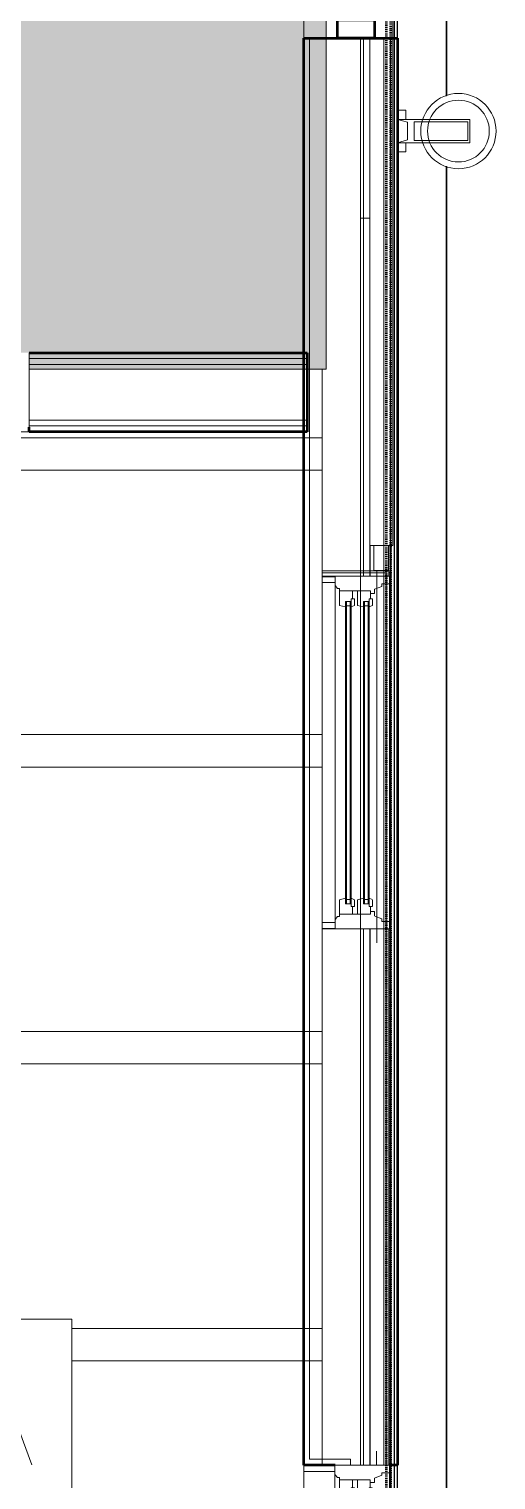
# Model space of a CAD drawing. Header units: inches. Extents: x -4218 to -1830, y 9767 to 12426.
# Drawn here: x -3439.9 to -3389.6, y 11009.2 to 11165.6 of the extents above; entities that cross this region are included whole.
import ezdxf

# ---------------------------------------------------------------- set-up
doc = ezdxf.new("R2010")
doc.units = ezdxf.units.IN
doc.header["$MEASUREMENT"] = 0
doc.linetypes.add('Dash 1_16_', pattern=[0.125, 0.0625, -0.0625])
for name, color, linetype, lineweight in [('0-1', 7, 'Continuous', 5), ('A-CLNG-2', 10, 'Continuous', 9), ('A-CLNG-3', 253, 'Continuous', 9), ('A-CLNG-4', 254, 'Continuous', 9), ('A-CLNG-PATT-1', 71, 'Continuous', 13), ('A-DETL-MBND', 5, 'Continuous', 9), ('A-GLAZ-1', 151, 'Continuous', 9), ('A-GLAZ-2', 151, 'Continuous', 20), ('A-GLAZ-CWMG', 51, 'Continuous', 9), ('A-GLAZ-CWMG-4', 51, 'Continuous', 50), ('A-WALL', 113, 'Continuous', 13), ('A-WALL-2', 250, 'Continuous', 13), ('A-WALL-7', 113, 'Continuous', 9), ('A-WALL-8', 113, 'Continuous', 50), ('C-PROP-LINE-1', 91, 'Dash 1_16_', 50), ('E-LITE-EQPM', 33, 'Continuous', 9), ('I-WALL-1', 7, 'Continuous', 50), ('I-WALL-3', 252, 'Continuous', 9), ('I-WALL-4', 253, 'Continuous', 9), ('I-WALL-5', 254, 'Continuous', 9), ('S-BEAM', 12, 'Continuous', 9)]:
    doc.layers.add(name, color=color, linetype=linetype, lineweight=lineweight)

# ---------------------------------------------------------------- blocks, each defined once
blk = doc.blocks.new('CTR - 1st Phase - Common Walls_rvt-1-BACKGROUND - RCP - 1ST FLOOR')
at = {"layer": 'A-CLNG-PATT-1'}
h = blk.add_hatch(dxfattribs=at)
h.set_pattern_fill('FP_3', color=256, style=0, pattern_type=2)
h.set_pattern_definition([(0, (0, 0), (15.36, 3.84), [1.267, -10.253, 1.267, -10.253, -61.44]), (0, (0, 0), (15.36, 3.84), [-23.04, 1.267, -21.773, 1.267, -10.253, -26.88]), (0, (0, 0), (15.36, 3.84), [-57.6, 1.267, -6.413, 1.267, -17.933]), (120, (5.76, 1.92), (-11.0055376, 11.3821502), [1.267, -10.253, 1.267, -10.253, -61.44]), (120, (5.76, 1.92), (-11.0055376, 11.3821502), [-23.04, 1.267, -21.773, 1.267, -10.253, -26.88]), (120, (5.76, 1.92), (-11.0055376, 11.3821502), [-57.6, 1.267, -6.413, 1.267, -17.933]), (240, (7.68, 9.6), (-4.3544624, -15.2221502), [1.267, -10.253, 1.267, -10.253, -61.44]), (240, (7.68, 9.6), (-4.3544624, -15.2221502), [-23.04, 1.267, -21.773, 1.267, -10.253, -26.88]), (240, (7.68, 9.6), (-4.3544624, -15.2221502), [-57.6, 1.267, -6.413, 1.267, -17.933])])
h.paths.add_polyline_path([(-3479.92, 11128.94), (-3479.92, 11130.69), (-3477.92, 11130.69), (-3477.92, 11128.94), (-3441.92, 11128.94), (-3441.92, 11130.69), (-3439.92, 11130.69), (-3439.92, 11128.94), (-3407.86, 11128.94), (-3407.86, 11539.24), (-3477.32, 11539.24), (-3477.32, 11511.01), (-3476.68, 11511.01), (-3476.68, 11510.8), (-3476.43, 11510.8), (-3476.43, 11464.8), (-3476.68, 11464.8), (-3476.68, 11464.59), (-3477.32, 11464.59), (-3477.32, 11434.99), (-3481.17, 11434.99), (-3481.17, 11128.94), (-3480.05, 11128.94)], flags=0)
h.paths.add_polyline_path([(-3476.17, 11130.69), (-3477.92, 11130.69), (-3477.92, 11166.69), (-3476.17, 11166.69), (-3476.17, 11136.58)], flags=0)
h.paths.add_polyline_path([(-3476.8, 11464.71), (-3476.8, 11465.36), (-3477.32, 11466.43), (-3477.32, 11464.71)], flags=0)
h.paths.add_polyline_path([(-3477.32, 11509.08), (-3476.8, 11510.24), (-3476.8, 11510.89), (-3477.32, 11510.89), (-3477.32, 11510.8)], flags=0)
h = blk.add_hatch(dxfattribs=at)
h.set_pattern_fill('FP_2', color=256, style=0, pattern_type=2)
h.set_pattern_definition([(108.435, (6.24, 0), (-23.9995167, 47.999875), [9.107, -66.787]), (139.399, (3.36, 8.64), (-144.0005735, 119.9994401), [4.425, -216.844]), (136.848, (24, 11.52), (-360.00235884, 335.99803914), [10.527, -515.834]), (109.983, (16.32, 18.72), (-71.99926767, 192.0004429), [5.618, -275.295]), (90, (14.4, 0), (-24, 24), [4.8, -19.2]), (118.443, (14.4, 4.8), (168.000806133, -311.999948405), [13.101, -641.971]), (84.289, (8.16, 16.32), (-24.00143285, -215.9997167), [4.824, -236.373]), (129.806, (8.64, 21.12), (96.0006462, -119.9991583), [3.749, -183.697])])
h.paths.add_polyline_path([(-3478.3, 10949.97), (-3435.32, 10949.97), (-3435.32, 10968.92), (-3478.3, 10968.92), (-3478.3, 10959.13)], flags=0)
h.paths.add_polyline_path([(-3498.05, 10969.17), (-3435.32, 10969.17), (-3435.32, 11007.32), (-3498.93, 11007.32), (-3498.93, 10971.49), (-3497.3, 10971.49), (-3497.3, 10969.49), (-3498.93, 10969.49), (-3498.93, 10969.17), (-3498.45, 10969.17)], flags=0)
h.paths.add_polyline_path([(-3497.3, 11007.57), (-3435.32, 11007.57), (-3435.32, 11026.52), (-3498.93, 11026.52), (-3498.93, 11009.49), (-3497.3, 11009.49)], flags=0)
at = {"layer": 'A-CLNG-2'}
for p, q in [((-3479.55, 11026.52), (-3435.32, 11026.52)), ((-3435.32, 11026.52), (-3435.32, 11007.57))]:
    blk.add_line(p, q, dxfattribs=at)
at = {"layer": 'A-CLNG-3'}
for p, q in [((-3407.86, 11256.26), (-3407.86, 11128.94)), ((-3410.3, 11128.94), (-3439.92, 11128.94)), ((-3407.86, 11128.94), (-3409.92, 11128.94))]:
    blk.add_line(p, q, dxfattribs=at)
at = {"layer": 'A-CLNG-4'}
blk.add_line((-3409.92, 11128.94), (-3410.3, 11128.94), dxfattribs=at)
at = {"layer": 'A-WALL-2'}
for p, q in [((-3409.92, 11130.06), (-3439.92, 11130.06)), ((-3409.92, 11129.44), (-3439.92, 11129.44)), ((-3409.92, 11128.94), (-3439.92, 11128.94)), ((-3409.92, 11123.44), (-3439.92, 11123.44)), ((-3409.92, 11122.81), (-3439.92, 11122.81))]:
    blk.add_line(p, q, dxfattribs=at)
at = {"layer": 'I-WALL-1'}
for p, q in [((-3439.92, 11130.69), (-3409.92, 11130.69)), ((-3409.92, 11130.69), (-3409.92, 11122.19)), ((-3439.92, 11122.19), (-3439.92, 11122.69)), ((-3409.92, 11122.19), (-3439.92, 11122.19))]:
    blk.add_line(p, q, dxfattribs=at)
at = {"layer": 'I-WALL-3'}
for p, q in [((-3439.92, 11122.69), (-3439.92, 11122.19)), ((-3410.3, 11122.19), (-3454.57, 11122.19))]:
    blk.add_line(p, q, dxfattribs=at)
at = {"layer": 'I-WALL-4'}
blk.add_line((-3439.92, 11130.69), (-3439.92, 11122.69), dxfattribs=at)
at = {"layer": 'I-WALL-5'}
for q in [(-3409.92, 11128.94), (-3410.3, 11122.19)]:
    blk.add_line((-3409.92, 11122.19), q, dxfattribs=at)
blk = doc.blocks.new('Basic Wall _ EXT - FIBER CEMENT - LARGE - ___-2505165-BACKGROUND - RCP - 1ST FLOOR')
at = {"layer": 'A-WALL-7'}
for p, q in [((-3403.17, 11107.18), (-3403.14, 11107.18)), ((-3401.67, 11107.18), (-3403.17, 11107.18)), ((-3403.17, 11107.18), (-3403.17, 11106.61)), ((-3403.17, 11106.99), (-3403.17, 11107.18)), ((-3403.17, 11106.61), (-3403.17, 11106.99)), ((-3403.14, 11107.18), (-3401.67, 11107.18)), ((-3403.14, 11106.99), (-3403.14, 11107.18)), ((-3403.14, 11106.61), (-3403.14, 11107.18)), ((-3403.14, 11106.61), (-3403.14, 11106.99)), ((-3401.64, 11107.18), (-3401.42, 11107.18)), ((-3401.42, 11107.18), (-3401.64, 11107.18)), ((-3401.42, 11107.18), (-3401.13, 11107.18)), ((-3401.13, 11107.18), (-3401.42, 11107.18)), ((-3401.1, 11107.18), (-3401.13, 11107.18)), ((-3401.13, 11107.18), (-3401.13, 11106.61)), ((-3401.13, 11106.61), (-3401.13, 11107.18)), ((-3401.1, 11106.61), (-3401.1, 11107.18)), ((-3401.1, 11106.61), (-3401.1, 11107.18)), ((-3403.17, 11068.59), (-3403.17, 11010.8)), ((-3403.17, 11010.8), (-3403.17, 11068.59)), ((-3403.14, 11010.8), (-3403.14, 11068.59)), ((-3403.14, 11010.8), (-3403.14, 11068.59)), ((-3401.13, 11068.59), (-3401.13, 11010.8)), ((-3401.13, 11010.8), (-3401.13, 11068.59)), ((-3401.1, 11010.8), (-3401.1, 11068.59)), ((-3401.1, 11010.8), (-3401.1, 11068.59)), ((-3403.17, 10972.78), (-3403.17, 10972.4)), ((-3403.17, 10972.4), (-3403.17, 10972.78)), ((-3403.14, 10972.4), (-3403.14, 10972.78)), ((-3403.14, 10972.4), (-3403.14, 10972.78)), ((-3401.13, 10972.78), (-3401.13, 10972.4)), ((-3401.13, 10972.4), (-3401.13, 10972.78)), ((-3401.1, 10972.4), (-3401.1, 10972.78)), ((-3401.1, 10972.4), (-3401.1, 10972.78)), ((-3403.17, 10934.38), (-3403.17, 10849.64)), ((-3403.17, 10849.64), (-3403.17, 10934.38)), ((-3403.14, 10851.39), (-3403.14, 10934.38)), ((-3403.14, 10849.67), (-3403.14, 10934.38)), ((-3401.13, 10934.38), (-3401.13, 10851.68)), ((-3401.13, 10851.68), (-3401.13, 10934.38)), ((-3401.1, 10851.71), (-3401.1, 10934.38)), ((-3401.1, 10851.71), (-3401.1, 10934.38)), ((-3403.17, 10849.64), (-3401.67, 10851.14)), ((-3403.14, 10849.67), (-3403.14, 10851.36)), ((-3401.67, 10851.14), (-3403.14, 10849.67)), ((-3401.64, 10851.18), (-3401.42, 10851.39)), ((-3401.42, 10851.39), (-3401.64, 10851.18)), ((-3401.42, 10851.39), (-3401.13, 10851.68)), ((-3401.13, 10851.68), (-3401.42, 10851.39))]:
    blk.add_line(p, q, dxfattribs=at)
blk = doc.blocks.new('Basic Wall _ EXT - FIBER CEMENT - LARGE - ___-2162458-BACKGROUND - RCP - 1ST FLOOR')
at = {"layer": 'A-WALL-7'}
for p, q in [((-3400.56, 10852.26), (-3400.56, 11246.52)), ((-3400.55, 10852.26), (-3400.55, 11246.51)), ((-3400.55, 10852.26), (-3400.55, 11246.51)), ((-3400.53, 10852.28), (-3400.53, 11246.5)), ((-3400.52, 10852.3), (-3400.52, 11246.48)), ((-3400.52, 10852.3), (-3400.52, 11246.48)), ((-3400.21, 11246.18), (-3400.21, 11156.29)), ((-3403.17, 11164.59), (-3403.17, 11145.2)), ((-3403.17, 11145.2), (-3403.17, 11164.59)), ((-3400.21, 11156.26), (-3400.21, 10972.78)), ((-3403.17, 11145.2), (-3403.17, 11109.93)), ((-3403.17, 11109.93), (-3403.17, 11145.2)), ((-3403.17, 11109.93), (-3403.17, 11107.18)), ((-3403.17, 11107.18), (-3403.17, 11109.93)), ((-3403.14, 11107.18), (-3403.14, 11109.93)), ((-3403.14, 11107.18), (-3403.14, 11109.93)), ((-3403.17, 11107.18), (-3403.17, 11107)), ((-3403.17, 11107), (-3403.17, 11107.18)), ((-3403.17, 11106.99), (-3403.17, 11106.61)), ((-3403.17, 11106.61), (-3403.17, 11106.99)), ((-3403.14, 11107), (-3403.14, 11107.18)), ((-3403.14, 11107), (-3403.14, 11107.18)), ((-3403.14, 11106.61), (-3403.14, 11106.99)), ((-3403.14, 11106.61), (-3403.14, 11106.99)), ((-3403.17, 11068.59), (-3403.17, 11010.8)), ((-3403.17, 11010.8), (-3403.17, 11068.59)), ((-3403.14, 11010.8), (-3403.14, 11068.59)), ((-3403.14, 11010.8), (-3403.14, 11068.59))]:
    blk.add_line(p, q, dxfattribs=at)
blk = doc.blocks.new('Basic Wall _ EXT - FIBER CEMENT - SMALL - ___-2145932-BACKGROUND - RCP - 1ST FLOOR')
at = {"layer": 'A-DETL-MBND'}
for p, q in [((-3394.94, 11240.9), (-3394.94, 11158.36)), ((-3394.94, 11158.36), (-3394.94, 11240.9)), ((-3394.86, 11158.39), (-3394.86, 11240.83)), ((-3394.86, 11158.39), (-3394.86, 11240.83)), ((-3403.85, 11145.2), (-3403.85, 11164.59)), ((-3403.85, 11145.2), (-3403.85, 11164.59)), ((-3394.94, 11150.82), (-3394.94, 10857.87)), ((-3394.94, 10857.87), (-3394.94, 11150.82)), ((-3394.86, 10857.95), (-3394.86, 11150.79)), ((-3394.86, 10857.95), (-3394.86, 11150.79)), ((-3403.85, 11107.18), (-3403.85, 11145.2)), ((-3403.85, 11107.18), (-3403.85, 11145.2)), ((-3400.96, 10972.78), (-3400.96, 11109.93)), ((-3400.89, 10972.42), (-3400.89, 11109.93)), ((-3403.85, 11107), (-3403.85, 11107.18)), ((-3403.85, 11107), (-3403.85, 11107.18)), ((-3403.85, 11106.61), (-3403.85, 11106.99)), ((-3403.85, 11106.61), (-3403.85, 11106.99)), ((-3401.42, 11107.18), (-3401.42, 11107.24)), ((-3401.42, 11107.18), (-3401.42, 11107.24)), ((-3401.42, 11107.18), (-3401.42, 11107.24)), ((-3401.42, 11106.61), (-3401.42, 11107.18)), ((-3401.42, 11106.61), (-3401.42, 11107.18)), ((-3401.42, 11106.61), (-3401.42, 11107.18)), ((-3403.85, 11010.8), (-3403.85, 11068.59)), ((-3403.85, 11010.8), (-3403.85, 11068.59)), ((-3401.42, 11010.8), (-3401.42, 11068.59)), ((-3401.42, 11010.8), (-3401.42, 11068.59)), ((-3401.42, 11010.8), (-3401.42, 11068.59))]:
    blk.add_line(p, q, dxfattribs=at)
blk = doc.blocks.new('Rectangular Mullion - Stud - Base_Head-1769174-BACKGROUND - RCP - 1ST FLOOR')
at = {"layer": 'A-DETL-MBND'}
blk.add_line((-3404.17, 11067.91), (-3404.17, 11068.59), dxfattribs=at)
blk = doc.blocks.new('Rectangular Mullion - Stud - Base_Head-V127-BACKGROUND - RCP - 1ST FLOOR')
at = {"layer": 'A-DETL-MBND'}
blk.add_line((-3404.17, 11048.23), (-3404.17, 11067.91), dxfattribs=at)
blk = doc.blocks.new('Rectangular Mullion - Stud - Base_Head-V128-BACKGROUND - RCP - 1ST FLOOR')
at = {"layer": 'A-DETL-MBND'}
blk.add_line((-3404.17, 11010.8), (-3404.17, 11028.54), dxfattribs=at)
blk = doc.blocks.new('Window-Double_Hung-Andersen-400_Series-Tilt_Wash - DOUBLE HUNG - REVERSE COTTAGE - 2ND FLOOR-V130-BACKGROUND - RCP - 1ST FLOOR')
at = {"layer": 'A-DETL-MBND'}
for p, q in [((19.01, 4.81), (-19.01, 4.81)), ((-19.01, 4.81), (-19.01, 4.44)), ((-18.2, 4.81), (-18.2, 4.44)), ((18.2, 4.81), (18.2, 4.47)), ((19.01, 4.47), (19.01, 4.81)), ((-19.58, 3.44), (-19.64, 3.44)), ((-19.01, 3.44), (-19.58, 3.44)), ((-19.01, 4.44), (-19.01, 4.22)), ((-19.01, 4.19), (-19.01, -1.06)), ((-18.2, 4.44), (-18.2, 4.22)), ((-18.2, 4.19), (-18.2, 4)), ((-18.2, 4), (-17.92, 4)), ((-17.92, 4), (-17.61, 3.19)), ((-17.61, 3.19), (-17.14, 3.19)), ((-17.14, 3.19), (-17.14, 2.75)), ((17.14, 3.19), (17.14, 2.75)), ((17.61, 3.19), (17.14, 3.19)), ((17.92, 4), (17.62, 3.23)), ((18.2, 4), (17.92, 4)), ((18.2, 4.44), (18.2, 4.22)), ((18.2, 4.19), (18.2, 4)), ((19.01, 4.22), (19.01, 4.44)), ((19.01, -1.03), (19.01, 4.19)), ((19.01, 3.44), (20.51, 3.44)), ((-17.42, 2.75), (-16.57, 2.75)), ((-17.42, 2.75), (-17.42, -0.56)), ((-15.86, 2.97), (-16.57, 2.97)), ((-16.57, 2.71), (-16.57, 2.97)), ((-16.57, 2.62), (-16.57, 2.67)), ((-15.7, 2.62), (-16.57, 2.62)), ((-16.29, 2.62), (-16.29, 2)), ((-16.29, 2.5), (-15.7, 2.5)), ((-16.29, 2.12), (-15.7, 2.12)), ((-15.7, 2), (-16.29, 2)), ((-15.86, 2.97), (-15.74, 2.71)), ((-15.86, 1.37), (-15.7, 2)), ((-15.82, 2.5), (-15.82, 2.12)), ((-15.73, 2.68), (-15.7, 2.62)), ((-15.7, 2.62), (15.7, 2.62)), ((-15.7, 2.5), (15.7, 2.5)), ((-15.7, 2.12), (15.7, 2.12)), ((-15.7, 2), (15.7, 2)), ((15.84, 2.93), (15.7, 2.62)), ((15.7, 2.62), (16.57, 2.62)), ((16.29, 2.5), (15.7, 2.5)), ((16.29, 2.12), (15.7, 2.12)), ((15.7, 2), (16.29, 2)), ((15.86, 1.37), (15.7, 2)), ((15.82, 2.5), (15.82, 2.12)), ((15.86, 2.97), (16.57, 2.97)), ((16.29, 2.62), (16.29, 2)), ((16.57, 2.62), (16.57, 2.93)), ((17.42, 2.75), (16.57, 2.75)), ((17.42, 2.75), (17.42, -0.56)), ((-17.42, 1.37), (-15.86, 1.37)), ((-17.42, 0.81), (-16.57, 0.81)), ((-15.86, 1.03), (-16.57, 1.03)), ((-16.57, 0.69), (-16.57, 1.03)), ((-15.7, 0.69), (-16.57, 0.69)), ((-16.29, 0.69), (-16.29, 0.06)), ((-16.29, 0.56), (-15.7, 0.56)), ((-16.29, 0.19), (-15.7, 0.19)), ((-15.7, 0.06), (-16.29, 0.06)), ((-15.86, 1.03), (-15.7, 0.69)), ((-15.86, -0.56), (-15.7, 0.06)), ((-15.82, 0.56), (-15.82, 0.19)), ((-15.7, 0.69), (15.7, 0.69)), ((-15.7, 0.56), (15.7, 0.56)), ((-15.7, 0.19), (15.7, 0.19)), ((-15.7, 0.06), (15.7, 0.06)), ((15.86, 1.03), (15.7, 0.69)), ((15.7, 0.69), (16.57, 0.69)), ((16.29, 0.56), (15.7, 0.56)), ((16.29, 0.19), (15.7, 0.19)), ((15.7, 0.06), (16.29, 0.06)), ((15.86, -0.56), (15.7, 0.06)), ((15.82, 0.56), (15.82, 0.19)), ((17.42, 1.37), (15.86, 1.37)), ((15.86, 1.03), (16.57, 1.03)), ((16.29, 0.69), (16.29, 0.06)), ((16.57, 0.69), (16.57, 1.03)), ((17.42, 0.81), (16.57, 0.81)), ((-19.01, -1.06), (19.01, -1.06)), ((18.95, -1.06), (-18.95, -1.06)), ((-18.95, -1.06), (-18.95, -2.44)), ((-18.32, -1.06), (-18.32, -2.44)), ((-17.67, -0.78), (-18, -1.06)), ((-17.67, -0.78), (-17.67, -0.56)), ((-17.67, -0.56), (-15.86, -0.56)), ((17.67, -0.56), (15.86, -0.56)), ((17.67, -0.78), (17.67, -0.56)), ((17.67, -0.78), (18, -1.06)), ((18.32, -1.06), (18.32, -2.44)), ((18.95, -2.44), (18.95, -1.06))]:
    blk.add_line(p, q, dxfattribs=at)
blk = doc.blocks.new('Rectangular Mullion - 2_ x 4_ rectangular-2441821-BACKGROUND - RCP - 1ST FLOOR')
at = {"layer": 'A-GLAZ-CWMG-4'}
for p, q in [((0, 2), (-2, 2)), ((-2, 2), (-2, -2)), ((0, -2), (0, 2)), ((-2, -2), (0, -2))]:
    blk.add_line(p, q, dxfattribs=at)
blk = doc.blocks.new('Window-Double_Hung-Andersen-400_Series-Tilt_Wash - DOUBLE HUNG - COTTAGE - 1ST FLOOR-2889356-BACKGROUND - RCP - 1ST FLOOR')
at = {"layer": 'A-GLAZ-1'}
for p, q in [((-16.29, 1.87), (-15.7, 1.87)), ((-15.82, 1.87), (-15.82, 1.5)), ((-15.7, 2), (15.7, 2)), ((-15.7, 1.87), (15.7, 1.87)), ((16.29, 1.87), (15.7, 1.87)), ((15.82, 1.87), (15.82, 1.5)), ((-16.29, 1.5), (-15.7, 1.5)), ((-15.7, 1.5), (15.7, 1.5)), ((-15.7, 1.37), (15.7, 1.37)), ((-15.7, 0.06), (15.7, 0.06)), ((16.29, 1.5), (15.7, 1.5)), ((-16.29, -0.06), (-15.7, -0.06)), ((-16.29, -0.44), (-15.7, -0.44)), ((-15.82, -0.06), (-15.82, -0.44)), ((-15.7, -0.06), (15.7, -0.06)), ((-15.7, -0.44), (15.7, -0.44)), ((-15.7, -0.56), (15.7, -0.56)), ((16.29, -0.06), (15.7, -0.06)), ((16.29, -0.44), (15.7, -0.44)), ((15.82, -0.06), (15.82, -0.44)), ((18.95, -1.69), (-18.95, -1.69)), ((-18.95, -1.69), (-18.95, -5.06)), ((-18.32, -1.69), (-18.32, -5.06)), ((18.32, -1.69), (18.32, -5.06)), ((18.95, -5.06), (18.95, -1.69)), ((-18.95, -5.06), (18.95, -5.06))]:
    blk.add_line(p, q, dxfattribs=at)
at = {"layer": 'A-GLAZ-2'}
for p, q in [((19.01, 4.19), (-19.01, 4.19)), ((-19.01, 4.19), (-19.01, -1.69)), ((-18.2, 4.19), (-18.2, 3.37)), ((-18.2, 3.37), (-17.92, 3.37)), ((-17.92, 3.37), (-17.61, 2.56)), ((17.92, 3.37), (17.61, 2.56)), ((18.2, 3.37), (17.92, 3.37)), ((18.2, 4.19), (18.2, 3.37)), ((19.01, -1.69), (19.01, 4.19)), ((-19.01, 2.81), (-20.51, 2.81)), ((-17.61, 2.56), (-17.14, 2.56)), ((-17.42, 2.12), (-16.57, 2.12)), ((-17.42, 2.12), (-17.42, -1.19)), ((-17.14, 2.56), (-17.14, 2.12)), ((-15.86, 2.34), (-16.57, 2.34)), ((-16.57, 2), (-16.57, 2.34)), ((-15.7, 2), (-16.57, 2)), ((-16.29, 2), (-16.29, 1.37)), ((-15.86, 2.34), (-15.7, 2)), ((15.86, 2.34), (15.7, 2)), ((15.7, 2), (16.57, 2)), ((15.86, 2.34), (16.57, 2.34)), ((16.29, 2), (16.29, 1.37)), ((16.57, 2), (16.57, 2.34)), ((17.42, 2.12), (16.57, 2.12)), ((17.14, 2.56), (17.14, 2.12)), ((17.61, 2.56), (17.14, 2.56)), ((17.42, 2.12), (17.42, -1.19)), ((19.01, 2.81), (20.51, 2.81)), ((-17.42, 0.75), (-15.86, 0.75)), ((-17.42, 0.19), (-16.57, 0.19)), ((-15.86, 0.41), (-16.57, 0.41)), ((-16.57, 0.06), (-16.57, 0.41)), ((-15.7, 0.06), (-16.57, 0.06)), ((-15.7, 1.37), (-16.29, 1.37)), ((-16.29, 0.06), (-16.29, -0.56)), ((-15.86, 0.75), (-15.7, 1.37)), ((-15.86, 0.41), (-15.7, 0.06)), ((15.7, 1.37), (16.29, 1.37)), ((15.86, 0.75), (15.7, 1.37)), ((15.86, 0.41), (15.7, 0.06)), ((15.7, 0.06), (16.57, 0.06)), ((17.42, 0.75), (15.86, 0.75)), ((15.86, 0.41), (16.57, 0.41)), ((16.29, 0.06), (16.29, -0.56)), ((16.57, 0.06), (16.57, 0.41)), ((17.42, 0.19), (16.57, 0.19)), ((-17.67, -1.41), (-18, -1.69)), ((-17.67, -1.41), (-17.67, -1.19)), ((-17.67, -1.19), (-15.86, -1.19)), ((-15.7, -0.56), (-16.29, -0.56)), ((-15.86, -1.19), (-15.7, -0.56)), ((15.7, -0.56), (16.29, -0.56)), ((15.86, -1.19), (15.7, -0.56)), ((17.67, -1.19), (15.86, -1.19)), ((17.67, -1.41), (17.67, -1.19)), ((17.67, -1.41), (18, -1.69)), ((-19.01, -1.69), (19.01, -1.69))]:
    blk.add_line(p, q, dxfattribs=at)
blk = doc.blocks.new('VISA-OW2400-02-SASS - OW2400-L30K-MVOLT-2031435-BACKGROUND - RCP - 1ST FLOOR')
at = {"layer": 'E-LITE-EQPM'}
for p, q in [((-2361.99, 10008.22), (-2361.99, 10009.02)), ((-2361, 10009.02), (-2361.99, 10009.02)), ((-2360.69, 10008.03), (-2360.99, 10009.09)), ((-2360.99, 10001.31), (-2360.99, 10009.09)), ((-2360.99, 10009.09), (-2358.49, 10009.09)), ((-2358.49, 10009.09), (-2358.78, 10008.03)), ((-2358.49, 10009.09), (-2358.49, 10001.31)), ((-2357.49, 10009.02), (-2358.48, 10009.02)), ((-2357.49, 10009.02), (-2357.49, 10008.22)), ((-2361.99, 10008.22), (-2361, 10008.22)), ((-2360.74, 10007.31), (-2360.74, 10001.53)), ((-2358.74, 10007.31), (-2360.74, 10007.31)), ((-2358.78, 10008.03), (-2360.69, 10008.03)), ((-2358.74, 10001.53), (-2358.74, 10007.31)), ((-2358.48, 10008.22), (-2357.49, 10008.22)), ((-2358.49, 10001.31), (-2360.99, 10001.31)), ((-2360.74, 10001.53), (-2358.74, 10001.53))]:
    blk.add_line(p, q, dxfattribs=at)
for radius, start, end in [(4.06, 90, 270), (3.33, 90, 270), (4.06, 270, 90), (3.33, 270, 90)]:
    blk.add_arc((-2359.74, 10002.53), radius, start, end, dxfattribs=at)
blk = doc.blocks.new('Rectangular Mullion - Profile_Polycarbonate_Lower-2195227-BACKGROUND - RCP - 1ST FLOOR')
at = {"layer": 'A-GLAZ-CWMG'}
for p, q in [((-3400.67, 11244.44), (-3402.67, 11244.44)), ((-3400.67, 11109.93), (-3400.67, 11244.44)), ((-3403.17, 11164.59), (-3403.17, 11109.93)), ((-3403.17, 11109.93), (-3401.67, 11109.93)), ((-3401.64, 11109.93), (-3400.67, 11109.93))]:
    blk.add_line(p, q, dxfattribs=at)
blk = doc.blocks.new('Rectangular Mullion - Stud - Base_Head-V165-BACKGROUND - RCP - 1ST FLOOR')
at = {"layer": 'A-GLAZ-CWMG'}
blk.add_line((-3404.17, 11146.54), (-3404.17, 11164.59), dxfattribs=at)
blk = doc.blocks.new('Rectangular Mullion - Stud - Base_Head-V166-BACKGROUND - RCP - 1ST FLOOR')
at = {"layer": 'A-GLAZ-CWMG'}
blk.add_line((-3404.17, 11126.86), (-3404.17, 11146.54), dxfattribs=at)
blk = doc.blocks.new('Rectangular Mullion - Stud - Base_Head-V167-BACKGROUND - RCP - 1ST FLOOR')
at = {"layer": 'A-GLAZ-CWMG'}
for p, q in [((-3404.17, 11107.18), (-3404.17, 11126.86)), ((-3408.3, 11107.18), (-3404.17, 11107.18))]:
    blk.add_line(p, q, dxfattribs=at)
blk = doc.blocks.new('Dimension Lumber - LVL - 3_5X5_5-2690761-BACKGROUND - RCP - 1ST FLOOR')
at = {"layer": 'S-BEAM'}
for p, q in [((-35.46, 1.75), (-35.46, -1.75)), ((-35.46, 1.75), (-21.43, 1.75)), ((-19.05, 1.75), (-17.43, 1.75)), ((-15.05, 1.75), (-13.18, 1.75)), ((-10.81, 1.75), (33.46, 1.75)), ((33.46, 1.75), (35.46, 1.75)), ((35.46, -1.75), (35.46, 1.75)), ((-35.46, -1.75), (-21.43, -1.75)), ((-19.05, -1.75), (-17.43, -1.75)), ((-15.05, -1.75), (-13.18, -1.75)), ((-10.81, -1.75), (33.46, -1.75)), ((33.46, -1.75), (35.44, -1.75))]:
    blk.add_line(p, q, dxfattribs=at)
blk = doc.blocks.new('Dimension Lumber - LVL - 3_5X5_5-V254-BACKGROUND - RCP - 1ST FLOOR')
at = {"layer": 'S-BEAM'}
for p, q in [((-35.46, 1.75), (-35.46, -1.75)), ((-35.46, 1.75), (-21.43, 1.75)), ((-19.05, 1.75), (-17.43, 1.75)), ((-15.05, 1.75), (-13.18, 1.75)), ((-10.81, 1.75), (33.46, 1.75)), ((33.46, 1.75), (33.74, 1.75)), ((33.77, 1.75), (34.07, 1.75)), ((34.09, 1.75), (35.46, 1.75)), ((35.46, -1.75), (35.46, 1.75)), ((-35.46, -1.75), (-21.43, -1.75)), ((-19.05, -1.75), (-17.43, -1.75)), ((-15.05, -1.75), (-13.18, -1.75)), ((-10.81, -1.75), (33.46, -1.75)), ((33.46, -1.75), (33.74, -1.75)), ((33.78, -1.75), (35.46, -1.75))]:
    blk.add_line(p, q, dxfattribs=at)
blk = doc.blocks.new('Dimension Lumber - LVL - 3_5X5_5-V255-BACKGROUND - RCP - 1ST FLOOR')
at = {"layer": 'S-BEAM'}
for p, q in [((-35.46, 1.75), (-35.46, -1.75)), ((-35.46, 1.75), (-21.43, 1.75)), ((-19.05, 1.75), (-17.43, 1.75)), ((-15.05, 1.75), (-13.18, 1.75)), ((-10.81, 1.75), (33.46, 1.75)), ((33.46, 1.75), (35.46, 1.75)), ((35.46, -1.75), (35.46, 1.75)), ((-35.46, -1.75), (-21.43, -1.75)), ((-19.05, -1.75), (-17.43, -1.75)), ((-15.05, -1.75), (-13.18, -1.75)), ((-10.81, -1.75), (33.46, -1.75)), ((33.46, -1.75), (35.46, -1.75))]:
    blk.add_line(p, q, dxfattribs=at)
blk = doc.blocks.new('Dimension Lumber - LVL - 3_5X5_5-2690762-BACKGROUND - RCP - 1ST FLOOR')
at = {"layer": 'S-BEAM'}
for p, q in [((-44.94, 1.75), (-44.7, 1.75)), ((18.91, 1.75), (43.94, 1.75)), ((43.94, 1.75), (45.94, 1.75)), ((45.94, -1.75), (45.94, 1.75)), ((-44.94, -1.75), (-44.7, -1.75)), ((18.91, -1.75), (43.94, -1.75)), ((43.94, -1.75), (44.52, -1.75)), ((44.56, -1.75), (45.94, -1.75))]:
    blk.add_line(p, q, dxfattribs=at)
blk = doc.blocks.new('Family - ___-2835860-BACKGROUND - RCP - 1ST FLOOR')
at = {"layer": 'C-PROP-LINE-1'}
blk.add_line((-3401.42, 11247.39), (-3401.42, 10851.39), dxfattribs=at)
blk = doc.blocks.new('Family - ___-2835903-BACKGROUND - RCP - 1ST FLOOR')
at = {"layer": 'C-PROP-LINE-1'}
blk.add_line((-3400.92, 11276.29), (-3400.92, 10822.49), dxfattribs=at)
blk = doc.blocks.new('Family - ___-2835932-BACKGROUND - RCP - 1ST FLOOR')
at = {"layer": 'C-PROP-LINE-1'}
blk.add_line((-3401.42, 11247.39), (-3401.42, 10851.39), dxfattribs=at)

msp = doc.modelspace()

# ---------------------------------------------------------------- linework, layer by layer
at = {"layer": 'A-DETL-MBND'}
for q in [(-3408.3, 11106.99), (-3403.17, 11106.61)]:
    msp.add_line((-3403.17, 11106.99), q, dxfattribs=at)
at = {"layer": 'A-WALL'}
for p, q in [((-3409.67, 11011.43), (-3409.67, 11164.59)), ((-3404.17, 11164.59), (-3404.17, 11010.8)), ((-3401.67, 11164.59), (-3401.67, 11010.8)), ((-3400.92, 11164.59), (-3400.92, 11010.8)), ((-3405.24, 11011.43), (-3409.67, 11011.43)), ((-3405.24, 11011.43), (-3405.24, 11010.8))]:
    msp.add_line(p, q, dxfattribs=at)
at = {"layer": 'A-WALL-7'}
for p, q in [((-3400.17, 10813.86), (-3400.17, 11284.91)), ((-3410.3, 11164.59), (-3410.3, 11276.29)), ((-3403.17, 11106.99), (-3403.17, 11164.59)), ((-3403.17, 11145.2), (-3404.17, 11145.2)), ((-3408.3, 11121.54), (-3408.3, 11128.94)), ((-3408.3, 11089.54), (-3408.3, 11118.04)), ((-3402.75, 11109.93), (-3402.75, 11107.24)), ((-3401.17, 11107.24), (-3401.17, 11109.93)), ((-3401.67, 11107.18), (-3408.3, 11107.18)), ((-3403.17, 11107.18), (-3408.3, 11107.18)), ((-3401.67, 11106.99), (-3403.17, 11106.99)), ((-3403.14, 11107.18), (-3403.14, 11106.61)), ((-3403.14, 11107.18), (-3401.67, 11107.18)), ((-3401.67, 11107.24), (-3402.75, 11107.24)), ((-3402.42, 11107.18), (-3402.42, 11107.24)), ((-3401.2, 11107.24), (-3401.64, 11107.24)), ((-3401.64, 11107.18), (-3401.42, 11107.18)), ((-3401.64, 11107.18), (-3401.42, 11107.18)), ((-3401.42, 11106.99), (-3401.64, 11106.99)), ((-3401.42, 11010.8), (-3401.42, 11107.24)), ((-3401.42, 11107.24), (-3401.42, 11107.18)), ((-3401.42, 11107.18), (-3401.42, 11106.61)), ((-3406.92, 11106.61), (-3408.3, 11106.61)), ((-3402.42, 11068.59), (-3402.42, 11106.61)), ((-3402.42, 11106.61), (-3401.67, 11106.61)), ((-3401.64, 11106.61), (-3401.42, 11106.61)), ((-3408.3, 11057.54), (-3408.3, 11086.04)), ((-3406.92, 11068.59), (-3408.3, 11068.59)), ((-3403.17, 11010.8), (-3403.17, 11068.59)), ((-3403.14, 11068.59), (-3403.14, 11010.8)), ((-3402.42, 11068.59), (-3401.67, 11068.59)), ((-3401.64, 11068.59), (-3401.42, 11068.59)), ((-3408.3, 11025.54), (-3408.3, 11054.04)), ((-3408.3, 11010.74), (-3408.3, 11022.04)), ((-3410.3, 11010.8), (-3410.3, 11010.74)), ((-3401.67, 11010.8), (-3406.92, 11010.8))]:
    msp.add_line(p, q, dxfattribs=at)
at = {"layer": 'A-WALL-8'}
for p, q in [((-3410.3, 11010.8), (-3410.3, 11164.59)), ((-3410.3, 11164.59), (-3400.17, 11164.59)), ((-3400.17, 11164.59), (-3400.17, 11010.8)), ((-3406.92, 11010.8), (-3410.3, 11010.8)), ((-3400.17, 11010.8), (-3401.05, 11010.8))]:
    msp.add_line(p, q, dxfattribs=at)

# ---------------------------------------------------------------- block references
at = {"layer": '0-1'}
msp.add_blockref('CTR - 1st Phase - Common Walls_rvt-1-BACKGROUND - RCP - 1ST FLOOR', (0, 0), dxfattribs=at)
at = {"layer": 'A-GLAZ-1'}
for name, p, rotation in [('Window-Double_Hung-Andersen-400_Series-Tilt_Wash - DOUBLE HUNG - REVERSE COTTAGE - 2ND FLOOR-V130-BACKGROUND - RCP - 1ST FLOOR', (-3405.86, 11087.6), 269.9999999999999), ('Window-Double_Hung-Andersen-400_Series-Tilt_Wash - DOUBLE HUNG - COTTAGE - 1ST FLOOR-2889356-BACKGROUND - RCP - 1ST FLOOR', (-3405.24, 10991.79), 269.9999999999994)]:
    msp.add_blockref(name, p, dxfattribs=dict(at, rotation=rotation))
at = {"layer": 'A-GLAZ-CWMG'}
for name, p in [('Rectangular Mullion - Profile_Polycarbonate_Lower-2195227-BACKGROUND - RCP - 1ST FLOOR', (0, 0)), ('Rectangular Mullion - Stud - Base_Head-V165-BACKGROUND - RCP - 1ST FLOOR', (0, 0)), ('Rectangular Mullion - Stud - Base_Head-V166-BACKGROUND - RCP - 1ST FLOOR', (0, 0)), ('Rectangular Mullion - Stud - Base_Head-V167-BACKGROUND - RCP - 1ST FLOOR', (0, 0)), ('Rectangular Mullion - Stud - Base_Head-1769174-BACKGROUND - RCP - 1ST FLOOR', (0, 0)), ('Rectangular Mullion - Stud - Base_Head-V127-BACKGROUND - RCP - 1ST FLOOR', (0, 0)), ('Rectangular Mullion - Stud - Base_Head-V127-BACKGROUND - RCP - 1ST FLOOR', (0, -19.68)), ('Rectangular Mullion - Stud - Base_Head-V128-BACKGROUND - RCP - 1ST FLOOR', (0, 0))]:
    msp.add_blockref(name, p, dxfattribs=at)
at = {"layer": 'A-GLAZ-CWMG', "extrusion": (0, 0, -1), "rotation": 270.0000000000016}
msp.add_blockref('Rectangular Mullion - 2_ x 4_ rectangular-2441821-BACKGROUND - RCP - 1ST FLOOR', (3404.67, 11164.59), dxfattribs=at)
at = {"layer": 'A-WALL-7'}
for name in ['Basic Wall _ EXT - FIBER CEMENT - SMALL - ___-2145932-BACKGROUND - RCP - 1ST FLOOR', 'Basic Wall _ EXT - FIBER CEMENT - LARGE - ___-2162458-BACKGROUND - RCP - 1ST FLOOR', 'Basic Wall _ EXT - FIBER CEMENT - LARGE - ___-2505165-BACKGROUND - RCP - 1ST FLOOR']:
    msp.add_blockref(name, (0, 0), dxfattribs=at)
at = {"layer": 'C-PROP-LINE-1'}
for name in ['Family - ___-2835860-BACKGROUND - RCP - 1ST FLOOR', 'Family - ___-2835932-BACKGROUND - RCP - 1ST FLOOR', 'Family - ___-2835903-BACKGROUND - RCP - 1ST FLOOR']:
    msp.add_blockref(name, (0, 0), dxfattribs=at)
at = {"layer": 'E-LITE-EQPM', "rotation": 90.00000000000057}
msp.add_blockref('VISA-OW2400-02-SASS - OW2400-L30K-MVOLT-2031435-BACKGROUND - RCP - 1ST FLOOR', (6608.92, 13514.33), dxfattribs=at)
at = {"layer": 'S-BEAM'}
for name, p in [('Dimension Lumber - LVL - 3_5X5_5-2690761-BACKGROUND - RCP - 1ST FLOOR', (-3443.76, 11119.79)), ('Dimension Lumber - LVL - 3_5X5_5-V254-BACKGROUND - RCP - 1ST FLOOR', (-3443.76, 11087.79)), ('Dimension Lumber - LVL - 3_5X5_5-V255-BACKGROUND - RCP - 1ST FLOOR', (-3443.76, 11055.79)), ('Dimension Lumber - LVL - 3_5X5_5-2690762-BACKGROUND - RCP - 1ST FLOOR', (-3454.24, 11023.79))]:
    msp.add_blockref(name, p, dxfattribs=at)

doc.saveas('drawing.dxf')
